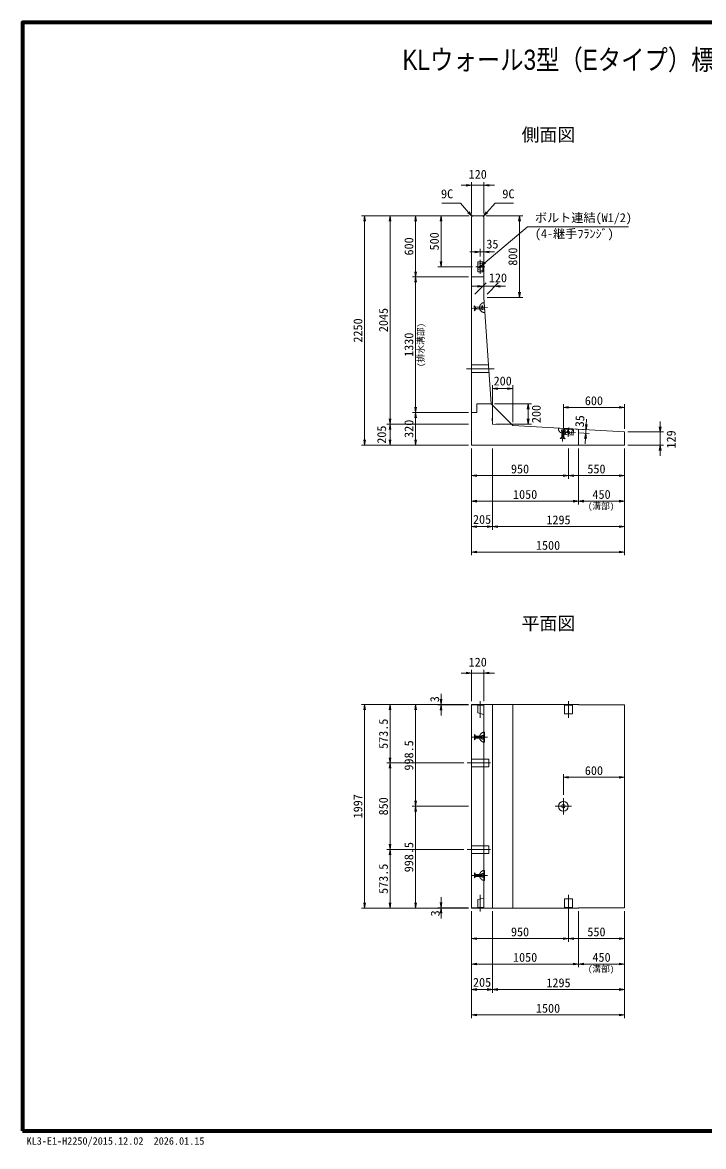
# Model space of a CAD drawing. Units: millimetres at full size, sheet at 1:40. Extents: x 108088 to 123888, y 10657 to 21690.
# Drawn here: x 108088 to 114771, y 10657 to 21690 of the extents above; entities that cross this region are included whole.
import ezdxf
from ezdxf.enums import TextEntityAlignment as Align

# ---------------------------------------------------------------- set-up
doc = ezdxf.new("R2010")
doc.units = ezdxf.units.MM
doc.header["$LTSCALE"] = 40
doc.linetypes.add('CHAIN', pattern=[18.5, 12, -1.5, 3.5, -1.5])
doc.linetypes.add('DASHED', pattern=[7.5, 6, -1.5])
for name, color, linetype, lineweight in [('01図枠', 1, 'Continuous', 70), ('中心', 6, 'CHAIN', 9), ('外形線', 7, 'Continuous', 13), ('寸法', 2, 'Continuous', 9), ('細線', 4, 'Continuous', 9), ('連結部', 4, 'Continuous', 13)]:
    doc.layers.add(name, color=color, linetype=linetype, lineweight=lineweight)
doc.layers.add('文字', color=7, linetype='Continuous')
doc.styles.add('ＭＳ ゴシック', font='')
doc.styles.add('ＭＳ Ｐゴシック', font='')
doc.styles.get('ＭＳ ゴシック').set_extended_font_data('MS Gothic')
doc.styles.get('ＭＳ Ｐゴシック').set_extended_font_data('MS PGothic')

# ---------------------------------------------------------------- blocks, each defined once
blk = doc.blocks.new('open_arrow')
at = {"color": 0, "linetype": 'Continuous', "lineweight": -2}
blk.add_lwpolyline([(7.5, 1.25), (0, 0), (7.5, -1.25)], dxfattribs=at)

msp = doc.modelspace()

# ---------------------------------------------------------------- linework, layer by layer
at = {"layer": '01図枠'}
msp.add_lwpolyline([(108087.54, 10809.99), (123887.54, 10809.99), (123887.54, 21689.99), (108087.54, 21689.99)], close=True, dxfattribs=at)
at = {"layer": '中心'}
for p, q in [((112580.25, 19223.25), (112580.25, 19360.25)), ((112535.25, 19291.75), (112625.25, 19291.75)), ((112652.01, 18893.79), (112492.38, 18882.89)), ((112715.22, 18291.75), (112445.25, 18291.75)), ((113513.63, 17663.84), (113376.87, 17671.89)), ((113397.01, 17735.82), (113387.61, 17576.09)), ((113442.61, 17622.94), (113447.89, 17712.79)), ((112580.25, 14863.76), (112580.25, 15028.76)), ((113445.25, 14863.76), (113445.25, 15028.76)), ((112652.08, 14674.76), (112492.08, 14674.76)), ((112450.25, 14421.26), (112680.25, 14421.26)), ((113395.25, 14075.26), (113395.25, 13917.26)), ((113474.25, 13996.26), (113316.25, 13996.26)), ((112450.25, 13571.26), (112680.25, 13571.26)), ((112652.08, 13317.76), (112492.08, 13317.76)), ((112580.25, 13128.76), (112580.25, 12963.76)), ((113445.25, 13128.76), (113445.25, 12963.76))]:
    msp.add_line(p, q, dxfattribs=at)
at = {"layer": '外形線'}
for p, q in [((112504.25, 19791.75), (112495.25, 19782.75)), ((112495.25, 19782.75), (112495.25, 17541.75)), ((112504.25, 19791.75), (112606.25, 19791.75)), ((112606.25, 19791.75), (112615.25, 19782.75)), ((112615.25, 19782.75), (112615.25, 18991.75)), ((112686.59, 17946.75), (112615.25, 18991.75)), ((112686.59, 17946.75), (112615.25, 18991.75)), ((112686.59, 17946.75), (112900.25, 17734.99)), ((112686.59, 17946.75), (112900.25, 17734.99)), ((112700.25, 17746.75), (112696.16, 17806.61)), ((112700.25, 17746.75), (112760.14, 17743.23)), ((112900.25, 17734.99), (113995.25, 17670.57)), ((112900.25, 17734.99), (113995.25, 17670.57)), ((113995.25, 17670.57), (113995.25, 17541.75)), ((112495.25, 17541.75), (113995.25, 17541.75)), ((112495.25, 14994.76), (113545.25, 14994.76)), ((112495.25, 14994.76), (112495.25, 12997.76)), ((112615.25, 14994.76), (112615.25, 12997.76)), ((113548.25, 14991.76), (113545.25, 14994.76)), ((113548.25, 14991.76), (113995.25, 14991.76)), ((113995.25, 13000.76), (113995.25, 14991.76)), ((112495.25, 12997.76), (113545.25, 12997.76)), ((113545.25, 12997.76), (113548.25, 13000.76)), ((113548.25, 13000.76), (113995.25, 13000.76))]:
    msp.add_line(p, q, dxfattribs=at)
at = {"layer": '寸法'}
for p, q in [((112391.25, 20091.75), (112719.25, 20091.75)), ((112495.25, 19814.75), (112495.25, 20123.75)), ((112615.25, 19814.75), (112615.25, 20123.75)), ((112472.25, 19791.75), (111413.25, 19791.75)), ((111445.25, 17541.75), (111445.25, 19791.75)), ((112472.25, 19791.75), (111663.25, 19791.75)), ((111695.25, 17746.75), (111695.25, 19791.75)), ((112472.25, 19791.75), (111913.41, 19791.75)), ((111945.41, 19791.75), (111945.41, 19191.75)), ((112472.25, 19791.75), (112163.41, 19791.75)), ((112195.41, 19791.75), (112195.41, 19291.75)), ((112638.25, 19791.75), (112997.25, 19791.75)), ((112965.25, 18991.75), (112965.25, 19791.75)), ((112719.25, 19437.14), (112476.25, 19437.14)), ((112580.25, 19392.25), (112580.25, 19469.14)), ((112615.25, 19363.75), (112615.25, 19469.14)), ((112503.25, 19291.75), (112163.41, 19291.75)), ((112463.41, 19191.75), (111913.41, 19191.75)), ((112463.41, 19191.75), (111913.41, 19191.75)), ((111945.41, 19191.75), (111945.41, 17861.75)), ((112828.52, 19101.03), (112500.52, 19101.03)), ((112527.25, 19023.75), (112636.52, 19133.03)), ((112647.25, 19023.75), (112756.52, 19133.03)), ((112647.25, 18991.75), (112997.25, 18991.75)), ((112700.25, 17778.75), (112700.25, 18128.4)), ((112900.25, 18096.4), (112700.25, 18096.4)), ((112900.25, 17766.99), (112900.25, 18128.4)), ((112718.59, 17946.75), (113081.99, 17946.75)), ((113049.99, 17946.75), (113049.99, 17746.75)), ((113395.25, 17737.87), (113395.25, 17943.32)), ((113995.25, 17911.32), (113395.25, 17911.32)), ((113995.25, 17702.57), (113995.25, 17943.32)), ((112463.25, 17861.75), (111913.41, 17861.75)), ((112463.25, 17861.75), (111913.41, 17861.75)), ((111945.41, 17541.75), (111945.41, 17861.75)), ((113624.03, 17796.59), (113609.76, 17554.01)), ((114345.25, 17437.75), (114345.25, 17774.57)), ((112463.25, 17746.75), (111663.25, 17746.75)), ((112463.25, 17746.75), (111663.25, 17746.75)), ((111695.25, 17541.75), (111695.25, 17746.75)), ((112732.25, 17746.75), (113081.99, 17746.75)), ((113519.18, 17698.58), (113649.87, 17690.89)), ((113545.57, 17661.97), (113647.81, 17655.95)), ((114027.25, 17670.57), (114377.25, 17670.57)), ((112463.25, 17541.75), (111413.25, 17541.75)), ((112463.25, 17541.75), (111663.25, 17541.75)), ((112463.25, 17541.75), (111913.41, 17541.75)), ((112495.25, 17509.75), (112495.25, 16459.75)), ((112495.25, 17509.75), (112495.25, 16709.75)), ((112495.25, 17509.75), (112495.25, 16959.75)), ((112495.25, 17509.75), (112495.25, 17209.75)), ((112700.25, 17509.75), (112700.25, 16709.75)), ((112700.25, 17509.75), (112700.25, 16709.75)), ((113445.25, 17509.75), (113445.25, 17209.75)), ((113445.25, 17509.75), (113445.25, 17209.75)), ((113545.25, 17509.75), (113545.25, 16959.75)), ((113545.25, 17509.75), (113545.25, 16959.75)), ((113995.25, 17509.75), (113995.25, 16459.75)), ((113995.25, 17509.75), (113995.25, 16709.75)), ((113995.25, 17509.75), (113995.25, 17209.75)), ((113995.25, 17509.75), (113995.25, 16959.75)), ((114027.25, 17541.75), (114377.25, 17541.75)), ((112495.25, 17241.75), (113445.25, 17241.75)), ((113995.25, 17241.75), (113445.25, 17241.75)), ((113545.25, 16991.75), (112495.25, 16991.75)), ((113995.25, 16991.75), (113545.25, 16991.75)), ((112495.25, 16741.75), (112700.25, 16741.75)), ((112700.25, 16741.75), (113995.25, 16741.75)), ((112495.25, 16491.75), (113995.25, 16491.75)), ((112391.25, 15303.76), (112719.25, 15303.76)), ((112495.25, 15026.76), (112495.25, 15335.76)), ((112615.25, 15026.76), (112615.25, 15335.76)), ((112195.25, 15098.76), (112195.25, 14887.76)), ((112463.25, 14994.76), (111413.25, 14994.76)), ((111445.25, 14994.76), (111445.25, 12997.76)), ((112463.25, 14994.76), (111663.25, 14994.76)), ((111695.25, 14994.76), (111695.25, 14421.26)), ((112463.25, 14994.76), (111913.25, 14994.76)), ((111945.25, 14994.76), (111945.25, 13996.26)), ((112463.25, 14994.76), (112163.25, 14994.76)), ((112463.25, 14991.76), (112163.25, 14991.76)), ((112418.25, 14421.26), (111663.25, 14421.26)), ((112418.25, 14421.26), (111663.25, 14421.26)), ((111695.25, 14421.26), (111695.25, 13571.26)), ((113395.25, 14107.26), (113395.25, 14312.71)), ((113995.25, 14280.71), (113395.25, 14280.71)), ((113995.25, 14071.96), (113995.25, 14312.71)), ((112464.25, 13996.26), (111913.25, 13996.26)), ((112464.25, 13996.26), (111913.25, 13996.26)), ((111945.25, 13996.26), (111945.25, 12997.76)), ((112418.25, 13571.26), (111663.25, 13571.26)), ((112418.25, 13571.26), (111663.25, 13571.26)), ((111695.25, 13571.26), (111695.25, 12997.76)), ((112195.25, 12893.76), (112195.25, 13104.76)), ((112463.25, 12997.76), (111413.25, 12997.76)), ((112463.25, 12997.76), (111663.25, 12997.76)), ((112463.25, 12997.76), (111913.25, 12997.76)), ((112463.25, 13000.76), (112163.25, 13000.76)), ((112463.25, 12997.76), (112163.25, 12997.76)), ((112495.25, 12965.76), (112495.25, 11915.76)), ((112495.25, 12965.76), (112495.25, 12165.76)), ((112495.25, 12965.76), (112495.25, 12415.76)), ((112495.25, 12965.76), (112495.25, 12665.76)), ((112700.25, 12965.76), (112700.25, 12165.76)), ((112700.25, 12965.76), (112700.25, 12165.76)), ((113445.25, 12965.76), (113445.25, 12665.76)), ((113445.25, 12965.76), (113445.25, 12665.76)), ((113545.25, 12965.76), (113545.25, 12415.76)), ((113545.25, 12965.76), (113545.25, 12415.76)), ((113995.25, 12965.76), (113995.25, 11915.76)), ((113995.25, 12965.76), (113995.25, 12165.76)), ((113995.25, 12965.76), (113995.25, 12415.76)), ((113995.25, 12965.76), (113995.25, 12665.76)), ((112495.25, 12697.76), (113445.25, 12697.76)), ((113995.25, 12697.76), (113445.25, 12697.76)), ((113545.25, 12447.76), (112495.25, 12447.76)), ((113995.25, 12447.76), (113545.25, 12447.76)), ((112495.25, 12197.76), (112700.25, 12197.76)), ((112700.25, 12197.76), (113995.25, 12197.76)), ((112495.25, 11947.76), (113995.25, 11947.76))]:
    msp.add_line(p, q, dxfattribs=at)
at = {"layer": '寸法', "color": 3, "linetype": 'DASHED'}
for p, q in [((112524.01, 18860.02), (112520.6, 18909.93)), ((112520.6, 18909.93), (112533.26, 18895.76)), ((112534.63, 18875.78), (112524.01, 18860.02)), ((112594.45, 18899.94), (112533.26, 18895.76)), ((112533.26, 18895.76), (112534.63, 18875.78)), ((112595.82, 18879.96), (112534.63, 18875.78)), ((112593.91, 18907.87), (112605.88, 18908.69)), ((112596.36, 18871.95), (112593.91, 18907.87)), ((112608.34, 18872.77), (112596.36, 18871.95)), ((112605.88, 18908.69), (112608.34, 18872.77)), ((112618.73, 18940.68), (112625.42, 18842.81)), ((113346.28, 17708.75), (113444.21, 17702.99)), ((113375.69, 17679.97), (113376.4, 17691.95)), ((113411.63, 17677.86), (113375.69, 17679.97)), ((113376.4, 17691.95), (113412.34, 17689.84)), ((113383.63, 17679.51), (113380.03, 17618.28)), ((113403.62, 17678.33), (113400.02, 17617.1)), ((113412.34, 17689.84), (113411.63, 17677.86)), ((113364.37, 17607.51), (113380.03, 17618.28)), ((113414.31, 17604.57), (113364.37, 17607.51)), ((113380.03, 17618.28), (113400.02, 17617.1)), ((113400.02, 17617.1), (113414.31, 17604.57)), ((112522.08, 14649.78), (112522.08, 14699.81)), ((112522.08, 14699.81), (112533.74, 14684.81)), ((112595.08, 14684.81), (112533.74, 14684.81)), ((112533.74, 14684.81), (112533.74, 14664.78)), ((112595.08, 14656.76), (112595.08, 14692.76)), ((112595.08, 14692.76), (112607.08, 14692.76)), ((112607.08, 14692.76), (112607.08, 14656.76)), ((112622.08, 14723.81), (112622.08, 14625.71)), ((112533.74, 14664.78), (112522.08, 14649.78)), ((112595.08, 14664.78), (112533.74, 14664.78)), ((112607.08, 14656.76), (112595.08, 14656.76)), ((112622.08, 13366.81), (112622.08, 13268.71)), ((112522.08, 13292.78), (112522.08, 13342.81)), ((112522.08, 13342.81), (112533.74, 13327.81)), ((112533.74, 13307.78), (112522.08, 13292.78)), ((112595.08, 13327.81), (112533.74, 13327.81)), ((112533.74, 13327.81), (112533.74, 13307.78)), ((112595.08, 13307.78), (112533.74, 13307.78)), ((112595.08, 13299.76), (112595.08, 13335.76)), ((112595.08, 13335.76), (112607.08, 13335.76)), ((112607.08, 13299.76), (112595.08, 13299.76)), ((112607.08, 13335.76), (112607.08, 13299.76))]:
    msp.add_line(p, q, dxfattribs=at)
at = {"layer": '寸法'}
for points in [[(112499.73, 19787.23), (112465.55, 19826.42), (112385.77, 19917.89), (112204.03, 19917.89)], [(112610.77, 19787.23), (112644.95, 19826.42), (112724.72, 19917.89), (112906.47, 19917.89)], [(112586.07, 19297.41), (112625.8, 19330.95), (113044.15, 19684.08), (114034.75, 19684.08)]]:
    msp.add_lwpolyline(points, dxfattribs=at)
at = {"layer": '寸法', "color": 3}
msp.add_circle((113395.25, 13996.26), 18, dxfattribs=at)
at = {"layer": '寸法', "color": 3, "linetype": 'DASHED'}
for centre, start, end in [((112622.08, 18891.75), 93.9057, 273.9057), ((113395.25, 17705.87), 176.63354, 356.63354), ((112622.08, 14674.76), 90, 270), ((112622.08, 13317.76), 90, 270)]:
    msp.add_arc(centre, 49.05, start, end, dxfattribs=at)
at = {"layer": '細線'}
for p, q in [((112555.25, 19243.25), (112555.25, 19340.25)), ((112555.25, 19340.25), (112605.25, 19340.25)), ((112605.25, 19243.25), (112605.25, 19340.25)), ((112555.25, 19243.25), (112605.25, 19243.25)), ((112580.25, 19303.06), (112568.93, 19291.75)), ((112591.56, 19291.75), (112580.25, 19280.44)), ((112495.41, 19191.75), (112615.41, 19191.75)), ((112545.25, 17946.75), (112545.25, 17861.75)), ((112686.59, 17946.75), (112545.25, 17946.75)), ((112545.25, 17946.75), (112545.25, 17861.75)), ((112686.59, 17946.75), (112545.25, 17946.75)), ((112495.25, 17861.75), (112545.25, 17861.75)), ((112495.25, 17861.75), (112545.25, 17861.75)), ((113395.36, 17645.76), (113398.3, 17695.67)), ((113495.13, 17689.98), (113398.3, 17695.67)), ((113433.95, 17668.53), (113444.58, 17656.57)), ((113445.91, 17679.16), (113456.54, 17667.2)), ((113492.2, 17640.06), (113495.13, 17689.98)), ((113545.25, 17697.04), (113545.25, 17541.75)), ((113492.2, 17640.06), (113395.36, 17645.76)), ((112700.25, 14994.76), (112700.25, 12997.76)), ((112900.25, 14994.76), (112900.25, 12997.76)), ((113485.25, 14988.76), (113405.25, 14988.76)), ((113405.25, 14903.76), (113405.25, 14988.76)), ((113485.25, 14903.76), (113405.25, 14903.76)), ((113485.25, 14903.76), (113485.25, 14988.76)), ((113485.25, 13088.76), (113405.25, 13088.76)), ((113405.25, 13088.76), (113405.25, 13003.76)), ((113485.25, 13088.76), (113485.25, 13003.76)), ((113485.25, 13003.76), (113405.25, 13003.76))]:
    msp.add_line(p, q, dxfattribs=at)
at = {"layer": '細線', "linetype": 'DASHED'}
for p, q in [((112615.25, 19331.75), (112555.25, 19316.75)), ((112615.25, 19251.75), (112615.25, 19331.75)), ((112555.25, 19266.75), (112615.25, 19251.75)), ((112660.48, 18329.25), (112495.25, 18329.25)), ((112665.6, 18254.25), (112495.25, 18254.25)), ((113407.37, 17705.16), (113418.82, 17644.38)), ((113487.23, 17700.46), (113407.37, 17705.16)), ((113468.74, 17641.44), (113487.23, 17700.46)), ((112495.25, 14991.76), (112615.25, 14991.76)), ((112555.25, 14988.76), (112555.25, 14912.76)), ((112555.25, 14988.76), (112615.25, 14988.76)), ((112555.25, 14912.76), (112615.25, 14897.76)), ((112615.25, 14988.76), (112615.25, 14897.76)), ((112555.25, 13079.76), (112615.25, 13094.76)), ((112555.25, 13003.76), (112555.25, 13079.76)), ((112615.25, 13003.76), (112615.25, 13094.76)), ((112495.25, 13000.76), (112615.25, 13000.76)), ((112555.25, 13003.76), (112615.25, 13003.76))]:
    msp.add_line(p, q, dxfattribs=at)
for points in [[(112495.25, 14383.76), (112663.04, 14383.76), (112663.04, 14458.76), (112495.25, 14458.76)], [(112495.25, 13608.76), (112663.04, 13608.76), (112663.04, 13533.76), (112495.25, 13533.76)]]:
    msp.add_lwpolyline(points, close=True, dxfattribs=at)
at = {"layer": '細線'}
for centre, start, end in [((112574.59, 19286.09), 135, 315), ((112585.91, 19297.41), 315, 135), ((113439.93, 17673.85), 41.63354, 221.63354), ((113450.56, 17661.89), 221.63354, 41.63354)]:
    msp.add_arc(centre, 8, start, end, dxfattribs=at)
at = {"layer": '連結部', "color": 3}
msp.add_circle((113395.25, 13996.26), 49, dxfattribs=at)

# ---------------------------------------------------------------- block references
at = {"layer": '寸法', "xscale": 6.93, "yscale": 6.93}
for p, rotation in [((112495.25, 20091.75), 180), ((111445.25, 19791.75), 270), ((111695.25, 19791.75), 270), ((111945.41, 19791.75), 270), ((112195.41, 19791.75), 270), ((112499.73, 19787.23), 131.1), ((112610.77, 19787.23), 48.9), ((112965.25, 19791.75), 270), ((112580.25, 19437.14), 180), ((112195.41, 19291.75), 90), ((112586.07, 19297.41), 40.2), ((111945.41, 19191.75), 90), ((111945.41, 19191.75), 270), ((112604.52, 19101.03), 180), ((112965.25, 18991.75), 90), ((112900.25, 18096.4), 180), ((111945.41, 17861.75), 90), ((113049.99, 17946.75), 270), ((113995.25, 17911.32), 180), ((111695.25, 17746.75), 90), ((111945.41, 17861.75), 270), ((113049.99, 17746.75), 90), ((111695.25, 17746.75), 270), ((113615.87, 17657.83), 266.6), ((113617.92, 17692.77), 86.6), ((114345.25, 17670.57), 90), ((111445.25, 17541.75), 90), ((111695.25, 17541.75), 90), ((111945.41, 17541.75), 90), ((114345.25, 17541.75), 270), ((113445.25, 17241.75), 180), ((113995.25, 17241.75), 180), ((113545.25, 16991.75), 180), ((113995.25, 16991.75), 180), ((112700.25, 16741.75), 180), ((113995.25, 16741.75), 180), ((113995.25, 16491.75), 180), ((112495.25, 15303.76), 180), ((112195.25, 14994.76), 90), ((111445.25, 14994.76), 270), ((111695.25, 14994.76), 270), ((111945.25, 14994.76), 270), ((112195.25, 14991.76), 270), ((111695.25, 14421.26), 90), ((111695.25, 14421.26), 270), ((113995.25, 14280.71), 180), ((111945.25, 13996.26), 90), ((111945.25, 13996.26), 270), ((111695.25, 13571.26), 90), ((111695.25, 13571.26), 270), ((111445.25, 12997.76), 90), ((111695.25, 12997.76), 90), ((111945.25, 12997.76), 90), ((112195.25, 13000.76), 90), ((112195.25, 12997.76), 270), ((113445.25, 12697.76), 180), ((113995.25, 12697.76), 180), ((113545.25, 12447.76), 180), ((113995.25, 12447.76), 180), ((112700.25, 12197.76), 180), ((113995.25, 12197.76), 180), ((113995.25, 11947.76), 180)]:
    msp.add_blockref('open_arrow', p, dxfattribs=dict(at, rotation=rotation))
for p in [(112615.25, 20091.75), (112615.25, 19437.14), (112724.52, 19101.03), (112700.25, 18096.4), (113395.25, 17911.32), (112495.25, 17241.75), (113445.25, 17241.75), (112495.25, 16991.75), (113545.25, 16991.75), (112495.25, 16741.75), (112700.25, 16741.75), (112495.25, 16491.75), (112615.25, 15303.76), (113395.25, 14280.71), (112495.25, 12697.76), (113445.25, 12697.76), (112495.25, 12447.76), (113545.25, 12447.76), (112495.25, 12197.76), (112700.25, 12197.76), (112495.25, 11947.76)]:
    msp.add_blockref('open_arrow', p, dxfattribs=at)

# ---------------------------------------------------------------- texts
at = {"layer": '寸法', "style": 'ＭＳ ゴシック'}
for s, p in [('120', (112555.25, 20199.75)), ('35', (112699.04, 19515)), ('120', (112753.44, 19183.82)), ('200', (112800.25, 18171)), ('600', (113695.25, 17977.32)), ('950', (112970.25, 17307.75)), ('550', (113720.25, 17307.75)), ('1050', (113020.25, 17057.75)), ('450', (113770.25, 17057.75)), ('205', (112597.75, 16812.31)), ('1295', (113347.75, 16807.75)), ('1500', (113245.25, 16557.75)), ('120', (112555.25, 15411.76)), ('600', (113695.25, 14346.71)), ('950', (112970.25, 12763.76)), ('550', (113720.25, 12763.76)), ('1050', (113020.25, 12513.76)), ('450', (113770.25, 12513.76)), ('205', (112597.75, 12268.32)), ('1295', (113347.75, 12263.76)), ('1500', (113245.25, 12013.76))]:
    msp.add_text(s, height=87.35, dxfattribs=at).set_placement(p, align=Align.MIDDLE_CENTER)
msp.add_text('9C', height=87.35, dxfattribs=at).set_placement((112313.77, 19937.89), align=Align.BOTTOM_RIGHT)
for s, p in [('9C', (112796.72, 19937.89)), ('ボルト連結(W1/2)', (113116.15, 19704.08))]:
    msp.add_text(s, height=87.35, dxfattribs=at).set_placement(p, align=Align.BOTTOM_LEFT)
at = {"layer": '寸法', "color": 3, "style": 'ＭＳ ゴシック'}
msp.add_text('(4-継手ﾌﾗﾝｼﾞ)', height=87.35, dxfattribs=at).set_placement((113116.15, 19660.46), align=Align.TOP_LEFT)
at = {"layer": '寸法', "style": 'ＭＳ ゴシック'}
for s, rotation, p in [('600', 90, (111879.41, 19491.75)), ('500', 90, (112129.41, 19541.75)), ('800', 90, (112899.25, 19391.75)), ('2045', 90, (111629.25, 18769.25)), ('2250', 90, (111379.25, 18666.75)), ('1330', 90, (111879.41, 18526.75)), ('200', 90, (113129.08, 17846.75)), ('320', 90, (111879.41, 17701.75)), ('35', 86.634, (113556.46, 17776.2)), ('205', 90, (111612.42, 17644.25)), ('129', 90, (114452.91, 17597.35)), ('3', 90, (112132.43, 15047.2)), ('573.5', 90, (111629.25, 14708.01)), ('998.5', 90, (111879.25, 14495.51)), ('1997', 90, (111379.25, 13996.26)), ('850', 90, (111629.25, 13996.26)), ('998.5', 90, (111879.25, 13497.01)), ('573.5', 90, (111629.25, 13284.51)), ('3', 90, (112137.72, 12945.31))]:
    msp.add_text(s, height=87.35, rotation=rotation, dxfattribs=at).set_placement(p, align=Align.MIDDLE_CENTER)
at = {"layer": '寸法', "color": 3, "style": 'ＭＳ ゴシック'}
msp.add_text('(排水溝部)', height=61.71, rotation=90, dxfattribs=at).set_placement((112044.91, 18309.72), align=Align.BOTTOM_LEFT)
for p in [(113637.43, 16894.18), (113637.43, 12350.19)]:
    msp.add_text('(溝部)', height=61.71, dxfattribs=at).set_placement(p, align=Align.BOTTOM_LEFT)
at = {"layer": '文字', "style": 'ＭＳ Ｐゴシック', "width": 0.85}
msp.add_text(' KLウォール3型（Eタイプ）標準部構造図\u3000\u3000\u3000\u3000\u3000\u3000\u3000\u3000\u3000\u3000\u3000\u3000\u3000\u3000 \u3000\u3000\u3000\u3000', height=197.9, dxfattribs=at).set_placement((115987.54, 21165.77), align=Align.BOTTOM_CENTER)
at = {"layer": '文字', "style": 'ＭＳ Ｐゴシック'}
for s, p in [(' 側面図 ', (113248.67, 20485.14)), (' 平面図 ', (113248.67, 15688.15))]:
    msp.add_text(s, height=128.7, dxfattribs=at).set_placement(p, align=Align.BOTTOM_CENTER)
at = {"layer": '文字', "style": 'ＭＳ ゴシック'}
msp.add_text('KL3-E1-H2250/2015.12.02  2026.01.15', height=73.31, dxfattribs=at).set_placement((108127.74, 10652.54), align=Align.BOTTOM_LEFT)

doc.saveas('drawing.dxf')
